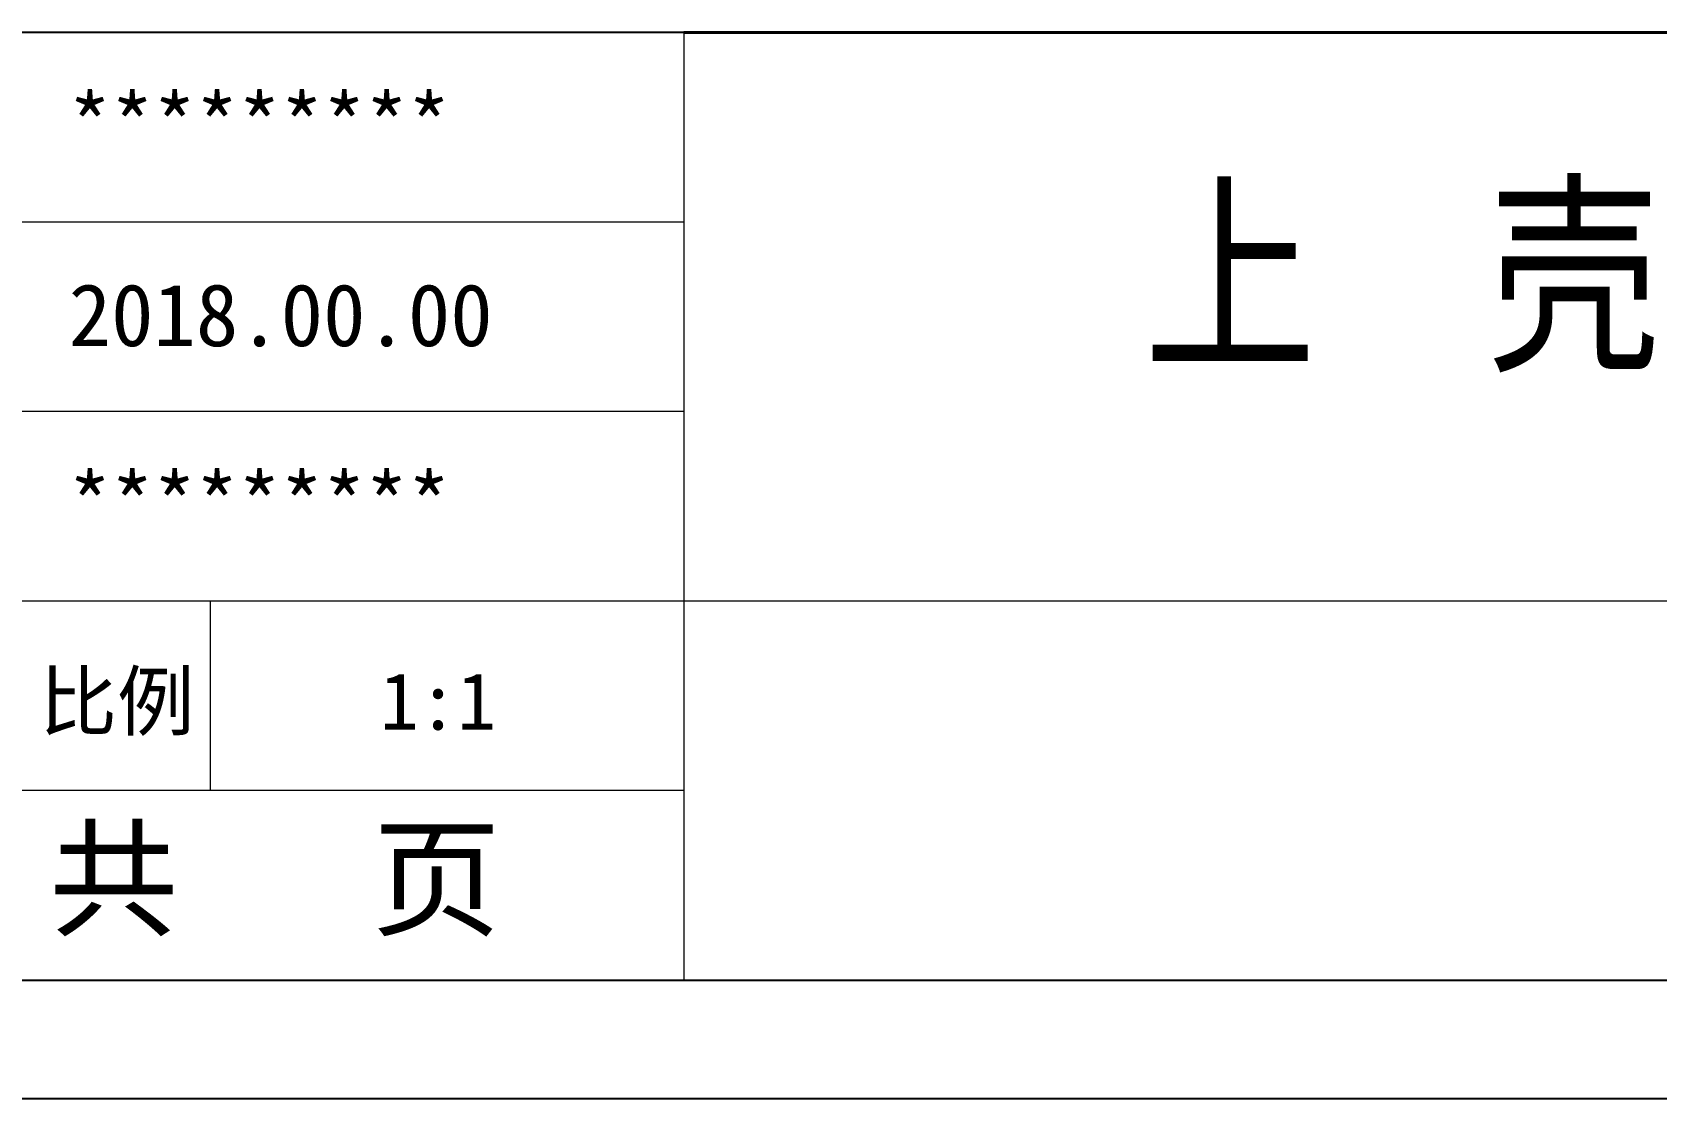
# Model space of a CAD drawing. Header units: inches. Extents: x 1846 to 3307, y 1126 to 1431.
# Drawn here: x 2053.3 to 2151.6, y 1130.4 to 1194.9 of the extents above; entities that cross this region are included whole.
import ezdxf

# ---------------------------------------------------------------- set-up
doc = ezdxf.new("R2010")
doc.units = ezdxf.units.IN
doc.header["$LTSCALE"] = 15
doc.layers.add('文字', color=81, linetype='Continuous')
doc.layers.add('粗实线', color=7, linetype='Continuous', lineweight=30)
doc.layers.add('细实线', color=3, linetype='Continuous', lineweight=9)
doc.styles.get("Standard").update_dxf_attribs({"font": 'txt', "bigfont": 'gbcbig.shx'})
doc.styles.add('宋体', font='', dxfattribs={"width": 0.8, "height": 3.5})
doc.styles.get('宋体').set_extended_font_data('SimSun')

msp = doc.modelspace()

# ---------------------------------------------------------------- linework, layer by layer
for p, q in [((2092.726, 1194.931), (2006.729, 1194.931)), ((1857.218, 1137.601), (2264.718, 1137.601)), ((1846.203, 1130.434), (2271.885, 1130.434))]:
    msp.add_line(p, q)
at = {"layer": '粗实线', "color": 7, "lineweight": 40}
msp.add_line((2264.718, 1194.931), (2092.726, 1194.931), dxfattribs=at)
at = {"layer": '细实线', "color": 7}
for p, q in [((2092.726, 1194.931), (2092.726, 1137.601)), ((2092.726, 1183.465), (2006.729, 1183.465)), ((2092.726, 1171.999), (2006.729, 1171.999)), ((2264.718, 1160.533), (2006.729, 1160.533)), ((2064.06, 1160.533), (2064.06, 1149.067)), ((2092.726, 1149.067), (2006.729, 1149.067))]:
    msp.add_line(p, q, dxfattribs=at)

# ---------------------------------------------------------------- texts
at = {"char_height": 3.77085, "width": 2143.16186, "attachment_point": 1}
for s, insert in [('{\\fSimHei|b0|i0|c134|p49;*********}', (2055.508, 1191.193)), ('{\\fSimHei|b0|i0|c134|p49;2018.00.00}', (2055.508, 1179.726)), ('{\\fSimHei|b0|i0|c134|p49;*********}', (2055.508, 1168.26))]:
    msp.add_mtext(s, dxfattribs=dict(at, insert=insert))
at = {"layer": '文字', "color": 0, "insert": (2120.56, 1185.033), "char_height": 9.5551, "width": 122.15914, "attachment_point": 1, "style": '宋体'}
msp.add_mtext('上  壳', dxfattribs=at)
at = {"layer": '细实线', "color": 7, "attachment_point": 1}
for s, insert, char_height, width in [('{\\fSimSun|b0|i0|c134|p54;比例}', (2053.74, 1156.19), 3.43985, 15.09989), ('{\\fSimSun|b0|i0|c134|p54;1:1}', (2074.344, 1156.19), 3.43985, 15.09989), ('{\\fSimSun|b0|i0|c134|p54; 共   页}', (2050.429, 1146.609), 5.73309, 42.99817)]:
    msp.add_mtext(s, dxfattribs=dict(at, insert=insert, char_height=char_height, width=width))

doc.saveas('drawing.dxf')
